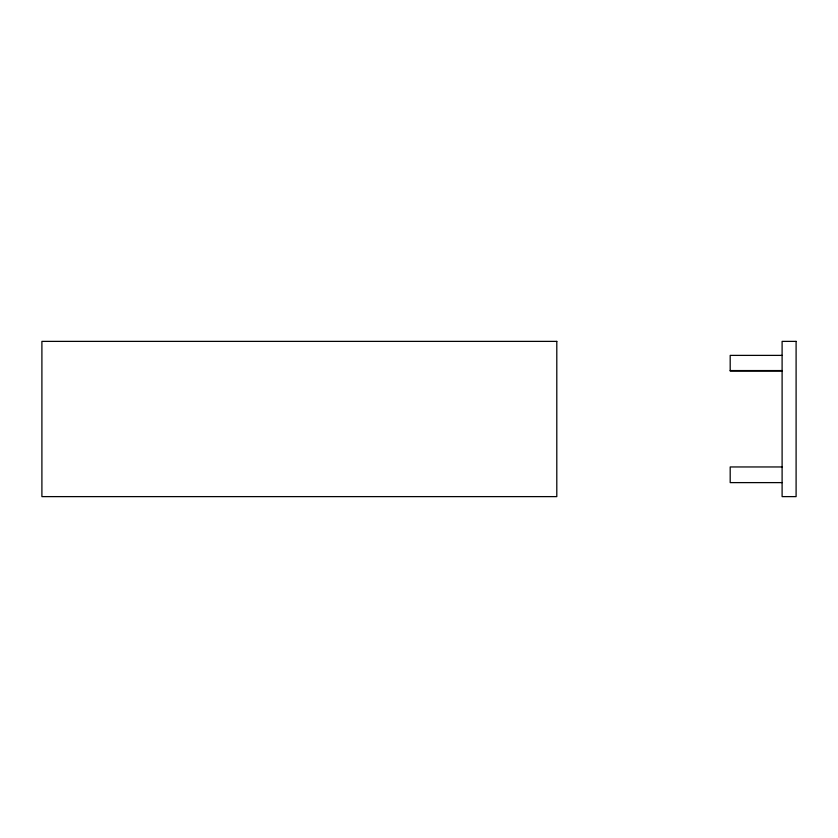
<?xml version="1.0" encoding="UTF-8"?>
<svg xmlns="http://www.w3.org/2000/svg" width="838" height="838" viewBox="0 0 838 838"><rect width="100%" height="100%" fill="white"/><g stroke="black" fill="none" stroke-linecap="round" stroke-linejoin="round"><path stroke-width="1.26" d="M782.105 355.385L730.191 355.385L730.191 371.045L782.105 371.045M730.191 370.564L782.105 370.564M782.105 466.955L730.191 466.955L730.191 482.615L782.105 482.615M556.799 341.38L41.9 341.38L41.9 496.62L556.799 496.62L556.799 341.38M796.1 341.38L782.105 341.38L782.105 496.62L796.1 496.62L796.1 341.38"/></g></svg>
